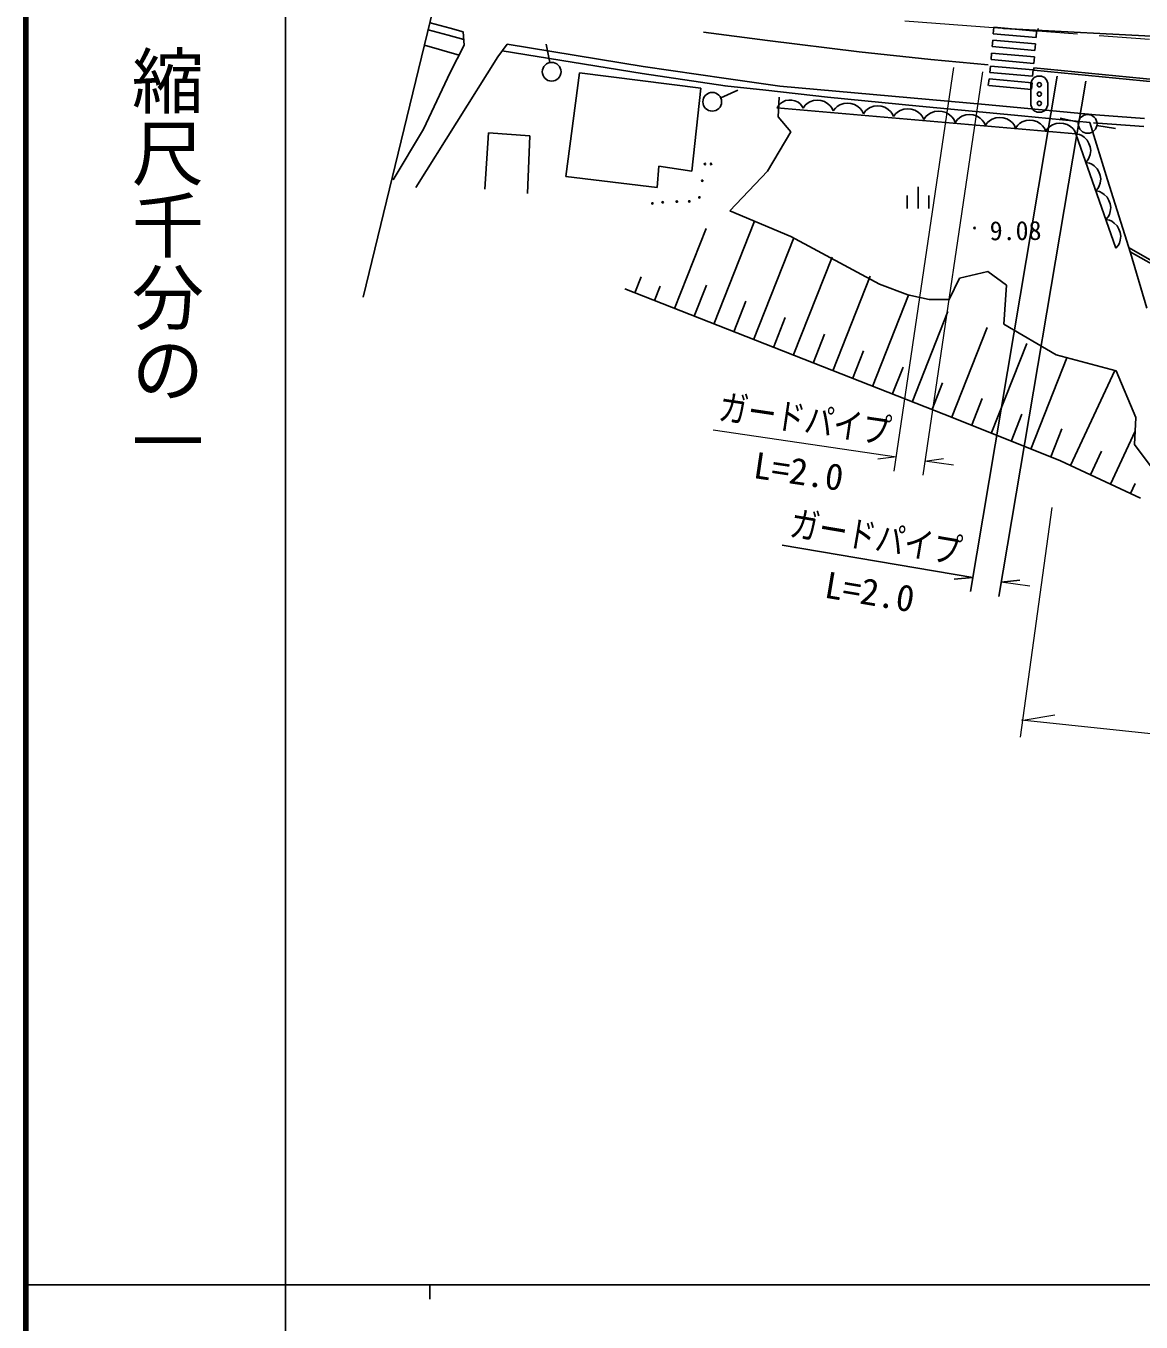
# Model space of a CAD drawing. Units: millimetres, scale not verified. Extents: x 40000 to 680000, y 20000 to 380000.
# Drawn here: x 40000 to 117324, y 202409 to 292310 of the extents above; entities that cross this region are included whole.
import ezdxf
from ezdxf.enums import TextEntityAlignment as Align

# ---------------------------------------------------------------- set-up
doc = ezdxf.new("R2010")
doc.units = ezdxf.units.MM
doc.header["$LTSCALE"] = 1000
doc.linetypes.add('CHAIN', pattern=[18.5, 12, -1.5, 3.5, -1.5])
for name, color, linetype, lineweight in [('M-BGD', 7, 'Continuous', 25), ('M-BMK', 2, 'CHAIN', 13), ('M-BMK-OTRS', 5, 'Continuous', 25), ('M-STR-HTXT', 7, 'Continuous', 13), ('M-TTL', 2, 'Continuous', 140), ('M-TTL-BAND', 7, 'Continuous', 25)]:
    doc.layers.add(name, color=color, linetype=linetype, lineweight=lineweight)
doc.styles.add('@ＭＳ ゴシック', font='')
doc.styles.add('ＭＳ ゴシック', font='')
doc.styles.get('@ＭＳ ゴシック').set_extended_font_data('@MS Gothic')
doc.styles.get('ＭＳ ゴシック').set_extended_font_data('MS Gothic')

msp = doc.modelspace()

# ---------------------------------------------------------------- linework, layer by layer
at = {"layer": 'M-BGD'}
for p, q in [((68022, 292532), (69413, 292154)), ((107117, 292218), (107077, 291770)), ((110083, 291954), (107117, 292218)), ((67891, 292050), (69279, 291673)), ((69279, 291673), (70362, 291370)), ((69413, 292154), (70321, 291901)), ((70392, 290980), (70321, 291901)), ((91426, 291305), (86976, 291868)), ((97778, 290512), (91426, 291305)), ((107037, 291322), (106998, 290874)), ((110003, 291058), (107037, 291322)), ((107077, 291770), (110043, 291506)), ((107788, 292140), (123472, 291303)), ((110043, 291506), (110083, 291954)), ((110181, 292122), (110172, 292026)), ((67632, 290985), (70040, 290292)), ((69423, 289089), (70392, 290980)), ((72714, 290170), (73363, 291034)), ((73024, 290583), (82725, 289008)), ((73363, 291034), (82801, 289502)), ((76323, 289770), (76063, 291043)), ((102744, 289992), (97778, 290512)), ((106958, 290426), (106918, 289977)), ((109923, 290161), (106958, 290426)), ((106998, 290874), (109963, 290610)), ((109963, 290610), (110003, 291058)), ((67038, 281103), (72714, 290170)), ((82801, 289502), (88557, 288657)), ((106719, 289610), (102744, 289992)), ((106878, 289529), (106838, 289081)), ((109844, 289265), (106878, 289529)), ((106918, 289977), (109883, 289713)), ((109883, 289713), (109923, 290161)), ((67563, 285150), (69423, 289089)), ((78383, 289052), (77448, 281859)), ((86808, 287999), (78383, 289052)), ((82725, 289008), (88476, 288164)), ((88546, 288659), (92281, 288137)), ((105490, 253078), (111513, 288821)), ((106726, 288175), (106798, 288633)), ((106798, 288633), (109764, 288369)), ((106838, 289081), (109804, 288817)), ((109769, 288582), (109919, 288732)), ((109804, 288817), (109844, 289265)), ((109893, 289401), (109886, 289251)), ((122572, 288012), (109886, 289251)), ((122586, 288161), (109893, 289401)), ((109919, 288732), (110119, 288832)), ((110119, 288832), (110419, 288832)), ((110419, 288832), (110619, 288732)), ((110619, 288732), (110769, 288582)), ((86166, 282240), (86808, 287999)), ((88181, 287319), (89363, 287862)), ((91308, 287859), (88472, 288164)), ((95592, 287365), (91308, 287859)), ((92281, 288137), (106520, 286871)), ((106757, 288172), (109723, 287908)), ((113485, 288489), (107462, 252745)), ((109669, 288332), (109769, 288582)), ((109669, 286832), (109669, 288332)), ((109764, 288369), (109724, 287921)), ((110769, 288582), (110869, 288332)), ((110869, 288332), (110869, 286832)), ((92202, 286815), (92092, 286637)), ((92240, 287366), (92153, 285999)), ((92311, 286922), (92202, 286815)), ((92457, 287028), (92311, 286922)), ((92674, 287134), (92457, 287028)), ((92891, 287167), (92674, 287134)), ((93107, 287164), (92891, 287167)), ((93322, 287125), (93107, 287164)), ((93537, 287015), (93322, 287125)), ((93679, 286905), (93537, 287015)), ((93786, 286795), (93679, 286905)), ((93892, 286614), (93786, 286795)), ((94033, 286812), (93888, 286614)), ((94170, 286925), (94033, 286812)), ((94349, 287035), (94170, 286925)), ((94612, 287137), (94349, 287035)), ((94867, 287155), (94612, 287137)), ((95118, 287131), (94867, 287155)), ((95365, 287066), (95118, 287131)), ((95604, 286917), (95365, 287066)), ((101945, 286751), (95592, 287365)), ((95759, 286776), (95604, 286917)), ((96440, 286838), (96261, 286728)), ((96703, 286940), (96440, 286838)), ((96958, 286958), (96703, 286940)), ((97209, 286934), (96958, 286958)), ((97456, 286869), (97209, 286934)), ((97695, 286720), (97456, 286869)), ((106520, 286871), (114163, 286135)), ((109769, 286582), (109669, 286832)), ((110869, 286832), (110769, 286582)), ((112804, 284832), (92062, 286637)), ((92153, 285999), (93035, 284962)), ((95873, 286638), (95759, 286776)), ((95979, 286417), (95873, 286638)), ((96124, 286615), (95979, 286417)), ((96261, 286728), (96124, 286615)), ((97850, 286579), (97695, 286720)), ((97964, 286441), (97850, 286579)), ((98069, 286220), (97964, 286441)), ((98215, 286418), (98069, 286220)), ((98352, 286531), (98215, 286418)), ((98531, 286641), (98352, 286531)), ((98794, 286743), (98531, 286641)), ((99048, 286761), (98794, 286743)), ((99299, 286737), (99048, 286761)), ((99546, 286672), (99299, 286737)), ((99785, 286523), (99546, 286672)), ((99941, 286382), (99785, 286523)), ((100054, 286244), (99941, 286382)), ((100160, 286023), (100054, 286244)), ((100305, 286221), (100160, 286023)), ((100443, 286334), (100305, 286221)), ((100622, 286444), (100443, 286334)), ((100884, 286546), (100622, 286444)), ((101139, 286564), (100884, 286546)), ((101390, 286540), (101139, 286564)), ((101637, 286475), (101390, 286540)), ((101876, 286326), (101637, 286475)), ((102032, 286185), (101876, 286326)), ((109024, 286068), (101945, 286751)), ((102145, 286047), (102032, 286185)), ((102251, 285826), (102145, 286047)), ((102403, 286033), (102251, 285826)), ((102547, 286152), (102403, 286033)), ((102734, 286267), (102547, 286152)), ((103010, 286374), (102734, 286267)), ((103277, 286393), (103010, 286374)), ((103539, 286368), (103277, 286393)), ((103798, 286299), (103539, 286368)), ((104049, 286143), (103798, 286299)), ((104211, 285995), (104049, 286143)), ((104330, 285851), (104211, 285995)), ((104724, 285931), (104586, 285817)), ((104903, 286041), (104724, 285931)), ((105165, 286142), (104903, 286041)), ((105420, 286161), (105165, 286142)), ((105671, 286137), (105420, 286161)), ((105918, 286072), (105671, 286137)), ((106157, 285922), (105918, 286072)), ((106313, 285781), (106157, 285922)), ((107256, 285945), (106993, 285844)), ((107511, 285964), (107256, 285945)), ((107762, 285940), (107511, 285964)), ((108009, 285875), (107762, 285940)), ((113764, 285604), (109024, 286068)), ((109919, 286432), (109769, 286582)), ((110119, 286332), (109919, 286432)), ((110419, 286332), (110119, 286332)), ((110619, 286432), (110419, 286332)), ((110769, 286582), (110619, 286432)), ((112985, 285645), (111712, 285906)), ((114163, 286135), (117551, 285893)), ((65464, 281642), (67563, 285150)), ((104441, 285620), (104330, 285851)), ((104586, 285817), (104441, 285620)), ((106426, 285644), (106313, 285781)), ((106532, 285423), (106426, 285644)), ((106677, 285620), (106532, 285423)), ((106814, 285734), (106677, 285620)), ((106993, 285844), (106814, 285734)), ((108248, 285725), (108009, 285875)), ((108403, 285584), (108248, 285725)), ((108517, 285447), (108403, 285584)), ((108623, 285226), (108517, 285447)), ((108768, 285423), (108623, 285226)), ((108905, 285537), (108768, 285423)), ((109084, 285647), (108905, 285537)), ((109347, 285748), (109084, 285647)), ((109602, 285767), (109347, 285748)), ((109853, 285743), (109602, 285767)), ((110100, 285678), (109853, 285743)), ((110339, 285528), (110100, 285678)), ((110494, 285387), (110339, 285528)), ((110608, 285250), (110494, 285387)), ((110713, 285029), (110608, 285250)), ((110859, 285226), (110713, 285029)), ((110996, 285340), (110859, 285226)), ((111175, 285450), (110996, 285340)), ((111438, 285551), (111175, 285450)), ((111692, 285570), (111438, 285551)), ((111943, 285546), (111692, 285570)), ((112190, 285481), (111943, 285546)), ((112429, 285331), (112190, 285481)), ((112585, 285190), (112429, 285331)), ((112698, 285053), (112585, 285190)), ((112804, 284832), (112698, 285053)), ((113764, 285604), (114998, 281640)), ((114024, 285594), (117510, 285345)), ((114263, 285406), (115544, 285189)), ((71830, 280976), (72080, 284904)), ((72080, 284904), (74948, 284686)), ((74948, 284686), (74776, 280680)), ((93035, 284962), (91417, 282241)), ((115584, 276902), (112804, 284832)), ((113045, 284780), (112805, 284829)), ((113206, 284702), (113045, 284780)), ((113380, 284586), (113206, 284702)), ((113582, 284389), (113380, 284586)), ((113705, 284166), (113582, 284389)), ((113789, 283928), (113705, 284166)), ((113656, 283036), (113734, 283196)), ((113734, 283196), (113797, 283397)), ((113832, 283676), (113789, 283928)), ((113797, 283397), (113832, 283676)), ((83761, 281094), (83877, 282577)), ((83877, 282577), (86166, 282240)), ((113500, 282847), (113656, 283036)), ((113740, 282798), (113500, 282847)), ((113900, 282721), (113740, 282798)), ((114075, 282604), (113900, 282721)), ((114277, 282408), (114075, 282604)), ((114400, 282184), (114277, 282408)), ((77448, 281859), (83761, 281094)), ((91417, 282241), (88797, 279494)), ((114483, 281946), (114400, 282184)), ((114428, 281215), (114491, 281415)), ((114527, 281694), (114483, 281946)), ((114491, 281415), (114527, 281694)), ((116596, 276568), (114998, 281640)), ((101107, 280540), (101107, 279640)), ((101857, 281140), (101857, 279640)), ((102607, 280540), (102607, 279640)), ((114194, 280866), (114351, 281054)), ((114434, 280816), (114194, 280866)), ((114351, 281054), (114428, 281215)), ((114595, 280739), (114434, 280816)), ((114769, 280622), (114595, 280739)), ((114972, 280426), (114769, 280622)), ((115095, 280202), (114972, 280426)), ((115178, 279964), (115095, 280202)), ((115222, 279712), (115178, 279964)), ((115186, 279433), (115222, 279712)), ((87710, 271631), (90527, 278765)), ((88797, 279494), (93036, 277708)), ((114889, 278884), (115046, 279072)), ((115129, 278834), (114889, 278884)), ((115046, 279072), (115123, 279233)), ((115123, 279233), (115186, 279433)), ((115289, 278757), (115129, 278834)), ((115464, 278640), (115289, 278757)), ((84964, 272716), (87157, 278270)), ((115666, 278444), (115464, 278640)), ((115789, 278220), (115666, 278444)), ((115873, 277982), (115789, 278220)), ((115916, 277731), (115873, 277982)), ((90457, 270547), (93244, 277604)), ((93036, 277708), (99197, 274404)), ((115584, 276902), (115740, 277090)), ((115740, 277090), (115817, 277251)), ((115817, 277251), (115881, 277451)), ((115881, 277451), (115916, 277731)), ((120414, 274684), (116494, 276913)), ((93203, 269462), (95895, 276279)), ((120483, 274415), (116576, 276636)), ((117731, 272729), (116596, 276568)), ((104741, 274825), (106688, 275273)), ((106688, 275273), (108003, 274328)), ((82217, 273800), (82656, 274911)), ((83590, 273258), (83985, 274258)), ((86337, 272174), (87186, 274323)), ((95949, 268378), (98546, 274954)), ((99197, 274404), (101153, 273651)), ((104017, 273325), (104741, 274825)), ((108003, 274328), (107805, 271635)), ((104304, 265125), (81531, 274072)), ((98696, 267293), (101199, 273632)), ((101153, 273651), (102633, 273343)), ((102633, 273343), (104017, 273325)), ((89083, 271089), (89925, 273220)), ((101442, 266208), (103931, 272511)), ((91830, 270004), (92652, 272086)), ((107805, 271635), (111425, 269493)), ((94576, 268920), (95369, 270929)), ((104189, 265124), (106663, 271391)), ((97323, 267835), (98087, 269772)), ((106935, 264039), (109404, 270291)), ((109681, 262955), (112183, 269291)), ((111425, 269493), (115600, 268379)), ((100069, 266751), (100818, 268647)), ((112435, 261819), (115493, 268407)), ((115600, 268379), (116971, 265154)), ((102815, 265666), (103560, 267552)), ((105562, 264582), (106302, 266457)), ((108308, 263497), (109049, 265373)), ((111741, 262141), (104304, 265125)), ((111055, 262412), (111824, 264361)), ((116971, 265154), (116865, 263280)), ((115212, 260531), (116917, 264205)), ((113824, 261175), (114581, 262807)), ((116865, 263280), (119242, 260086)), ((117295, 259564), (111741, 262141)), ((116601, 259886), (116922, 260579)), ((92431, 256292), (105656, 254064)), ((105656, 254064), (104365, 253926)), ((107628, 253732), (108919, 253869))]:
    msp.add_line(p, q, dxfattribs=at)
for centre, radius in [((76453, 289133), 650), ((87591, 287047), 650), ((110269, 288232), 150), ((110269, 287582), 150), ((110269, 286932), 150), ((113622, 285514), 650), ((87080, 282731), 50), ((87512, 282734), 50), ((86891, 281572), 50), ((83445, 279999), 50), ((84152, 280082), 50), ((85133, 280127), 50), ((85997, 280133), 50), ((86702, 280412), 50), ((105777, 278294), 50), ((105777, 278294), 30), ((105777, 278294), 10)]:
    msp.add_circle(centre, radius, dxfattribs=at)
at = {"layer": 'M-BMK'}
msp.add_line((100949, 292653), (138699, 289818), dxfattribs=at)
at = {"layer": 'M-BMK-OTRS'}
msp.add_line((69123, 297129), (63388, 273494), dxfattribs=at)
at = {"layer": 'M-STR-HTXT'}
for p, q in [((100214, 261434), (104341, 289419)), ((106319, 289127), (102193, 261142)), ((87657, 264296), (100360, 262423)), ((100360, 262423), (99072, 262259)), ((102339, 262132), (103626, 262295)), ((104317, 261840), (102339, 262132)), ((111132, 258911), (108940, 242978)), ((109608, 253445), (107628, 253732)), ((109038, 244186), (226967, 231514)), ((109297, 244186), (111345, 244529))]:
    msp.add_line(p, q, dxfattribs=at)
at = {"layer": 'M-TTL'}
msp.add_line((40000, 380000), (40000, 20000), dxfattribs=at)
at = {"layer": 'M-TTL-BAND'}
for p, q in [((58000, 370000), (58000, 20000)), ((40000, 205000), (579000, 205000)), ((68000, 205000), (68000, 204000))]:
    msp.add_line(p, q, dxfattribs=at)

# ---------------------------------------------------------------- texts
at = {"layer": 'M-BGD', "style": 'ＭＳ ゴシック'}
for s, height, rotation, p in [('9.08', 1320, 0.4, (106834, 277046)), ('L=2.0', 1833, 350.4, (95197, 252130))]:
    msp.add_text(s, height=height, rotation=rotation, dxfattribs=at).set_placement(p, align=Align.BOTTOM_LEFT)
at = {"layer": 'M-STR-HTXT', "style": 'ＭＳ ゴシック', "width": 0.8}
for rotation, p in [(351.6, (87876, 264478)), (350.4, (92788, 256415))]:
    msp.add_text('ガードパイプ', height=1833, rotation=rotation, dxfattribs=at).set_placement(p, align=Align.BOTTOM_LEFT)
at = {"layer": 'M-STR-HTXT', "style": 'ＭＳ ゴシック'}
msp.add_text('L=2.0', height=1833, rotation=351.6, dxfattribs=at).set_placement((90285, 260420), align=Align.BOTTOM_LEFT)
at = {"layer": 'M-TTL-BAND', "style": '@ＭＳ ゴシック'}
msp.add_text('縮尺千分の一', height=3666, rotation=270, dxfattribs=at).set_placement((49777, 261030), align=Align.MIDDLE_RIGHT)

doc.saveas('drawing.dxf')
